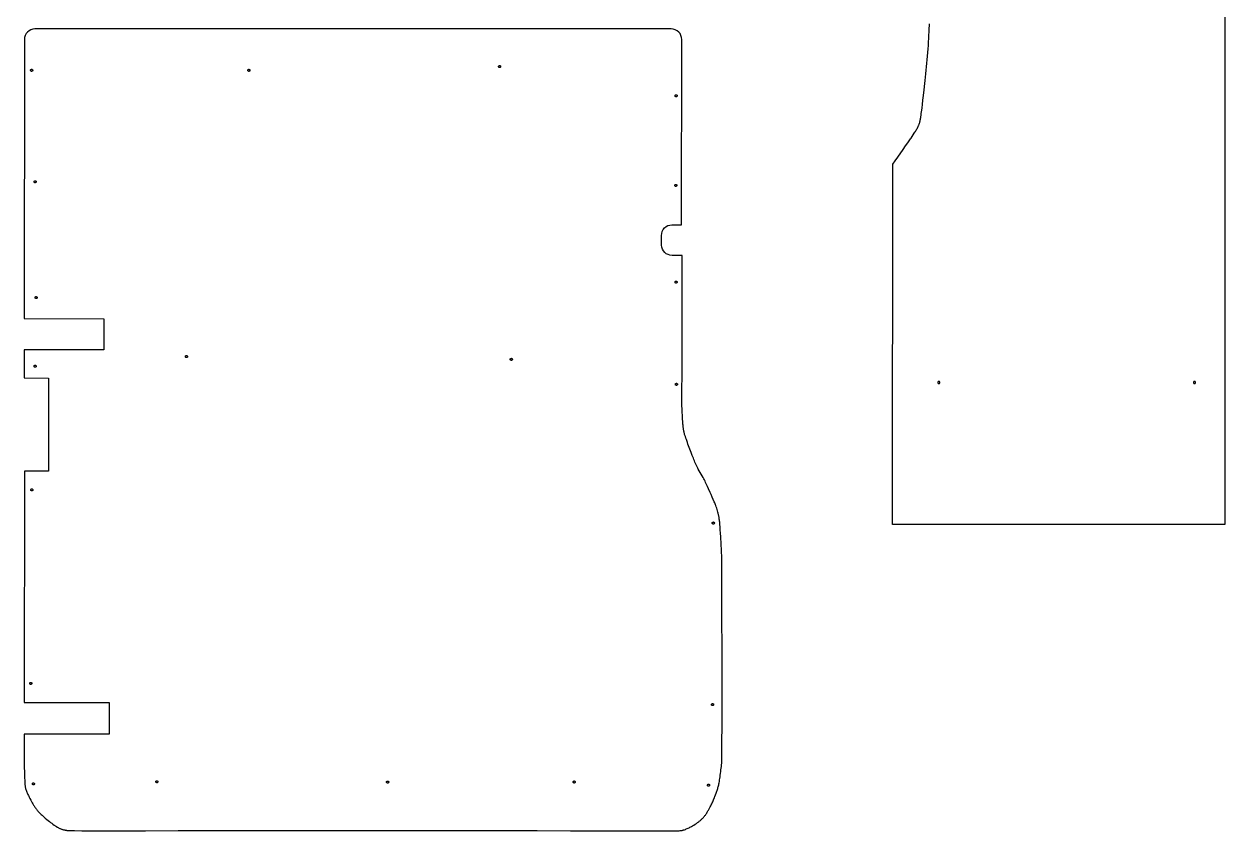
# Model space of a CAD drawing. Extents: x 1620 to 8689, y -9729 to -1582.
# Drawn here: x 1620 to 3908, y -9729 to -8192 of the extents above; entities that cross this region are included whole.
import ezdxf

# ---------------------------------------------------------------- set-up
doc = ezdxf.new("R2010")
doc.units = 0
doc.layers.add('Default_Layer', color=1, linetype='CONTINUOUS')

msp = doc.modelspace()

# ---------------------------------------------------------------- linework, layer by layer
at = {"layer": 'Default_Layer'}
msp.add_lwpolyline([(3907.8, -7649.5), (3907.8, -9145.3), (3274.7, -9145.3), (3274.8, -8459.3), (3279.4, -8452.7), (3284.4, -8445.6), (3294.6, -8431.1), (3299.4, -8424.3), (3303.7, -8418.2), (3307.2, -8413.1), (3308.6, -8411), (3309.8, -8409.3), (3311.8, -8406.2), (3313.9, -8403), (3316, -8399.9), (3317.1, -8398.3), (3318.1, -8396.7), (3319.1, -8395.1), (3320.1, -8393.5), (3321, -8391.9), (3321.9, -8390.4), (3322.7, -8388.8), (3323.4, -8387.3), (3324.1, -8385.8), (3324.5, -8385), (3324.8, -8384.3), (3325.3, -8382.8), (3325.8, -8381.3), (3326.2, -8379.7), (3326.7, -8378.2), (3327, -8376.6), (3327.4, -8375.1), (3327.7, -8373.5), (3327.9, -8371.9), (3328.2, -8370.4), (3328.4, -8368.8), (3328.9, -8365.6), (3329.3, -8362.4), (3329.8, -8359.3), (3330.1, -8356.6), (3330.7, -8352), (3331.5, -8345.5), (3332.5, -8337.5), (3333.6, -8328.1), (3334.8, -8317.5), (3336.1, -8305.8), (3336.8, -8299.7), (3337.4, -8293.4), (3338.1, -8287), (3338.7, -8280.4), (3339.4, -8273.7), (3340, -8267), (3340.6, -8260.2), (3341.2, -8253.4), (3341.7, -8246.5), (3342.3, -8239.7), (3342.7, -8233), (3343.2, -8226.3), (3343.6, -8219.8), (3343.9, -8213.3), (3344.2, -8207), (3344.5, -8200.9), (3344.6, -8195), (3344.7, -8192.1)], dxfattribs=at)
msp.add_lwpolyline([(1620, -9544.9), (1620, -9556), (1620.1, -9569.8), (1620.2, -9577.4), (1620.3, -9585.2), (1620.4, -9593.1), (1620.5, -9600.9), (1620.6, -9608.6), (1620.8, -9615.9), (1621, -9622.7), (1621.2, -9629), (1621.3, -9631.8), (1621.4, -9634.4), (1621.5, -9636.8), (1621.7, -9639), (1621.8, -9640.9), (1621.9, -9642.5), (1622.1, -9643.8), (1622.2, -9644.4), (1622.3, -9644.8), (1622.4, -9645.7), (1622.6, -9646.5), (1622.9, -9647.3), (1623.1, -9648.2), (1623.6, -9649.8), (1624.1, -9651.5), (1624.7, -9653.2), (1625.4, -9654.8), (1626.1, -9656.4), (1626.8, -9658.1), (1627.5, -9659.7), (1628.3, -9661.2), (1629, -9662.8), (1629.8, -9664.3), (1631.3, -9667.3), (1632.8, -9670.1), (1634.3, -9672.9), (1635.8, -9675.6), (1636.6, -9677), (1637.4, -9678.3), (1638.2, -9679.7), (1639.1, -9681), (1639.9, -9682.3), (1640.8, -9683.6), (1641.7, -9684.9), (1642.6, -9686.2), (1643.5, -9687.4), (1644.5, -9688.7), (1645.4, -9689.9), (1646.4, -9691.1), (1647.5, -9692.3), (1648.7, -9693.6), (1650, -9694.9), (1651.3, -9696.2), (1652.8, -9697.6), (1654.3, -9699), (1655.8, -9700.3), (1657.3, -9701.7), (1658.8, -9703), (1660.3, -9704.4), (1663.3, -9706.8), (1666, -9709), (1668.3, -9710.9), (1670.5, -9712.6), (1672.7, -9714.3), (1674.9, -9716), (1677.2, -9717.7), (1678.4, -9718.5), (1679.5, -9719.3), (1680.6, -9720), (1681.7, -9720.7), (1682.8, -9721.4), (1683.9, -9722), (1684.9, -9722.6), (1686, -9723.1), (1687, -9723.6), (1688, -9724), (1689, -9724.4), (1690, -9724.8), (1691.1, -9725.2), (1692.1, -9725.6), (1693.2, -9725.9), (1694.2, -9726.2), (1695.3, -9726.5), (1696.4, -9726.8), (1697.5, -9727), (1698.6, -9727.3), (1699.6, -9727.5), (1700.7, -9727.7), (1701.8, -9727.9), (1702.9, -9728), (1703.4, -9728.1), (1704.2, -9728.1), (1706.8, -9728.2), (1710.8, -9728.2), (1716, -9728.3), (1729.9, -9728.4), (1748, -9728.4), (1769.8, -9728.4), (1794.6, -9728.4), (1851.3, -9728.4), (1913.9, -9728.3), (1977.9, -9728.2), (2039, -9728.1), (2067.1, -9728.1), (2092.9, -9728), (2482.8, -9728), (2508.5, -9728.1), (2536.5, -9728.1), (2566.3, -9728.2), (2597.3, -9728.3), (2660.9, -9728.6), (2723.1, -9728.8), (2752.3, -9728.9), (2779.6, -9728.9), (2804.4, -9729), (2815.7, -9728.9), (2826.2, -9728.9), (2835.8, -9728.9), (2844.5, -9728.8), (2852.1, -9728.7), (2858.7, -9728.6), (2864.1, -9728.5), (2866.4, -9728.5), (2868.3, -9728.4), (2869.9, -9728.3), (2871.2, -9728.2), (2872.2, -9728.1), (2872.8, -9728), (2873.6, -9727.8), (2874.5, -9727.6), (2875.4, -9727.4), (2876.3, -9727.1), (2877.2, -9726.8), (2878.1, -9726.5), (2879.8, -9725.9), (2881.6, -9725.1), (2883.4, -9724.4), (2885.1, -9723.6), (2886.8, -9722.7), (2888.5, -9721.9), (2890.1, -9721), (2891.7, -9720.2), (2893.2, -9719.3), (2894.6, -9718.4), (2896, -9717.6), (2898.5, -9716.1), (2899.7, -9715.3), (2900.8, -9714.6), (2901.9, -9713.8), (2903.1, -9713), (2904.2, -9712.2), (2905.3, -9711.4), (2906.3, -9710.5), (2907.4, -9709.6), (2908.5, -9708.8), (2909.5, -9707.9), (2910.5, -9706.9), (2911.5, -9706), (2912.5, -9705.1), (2913.5, -9704.1), (2914.4, -9703.1), (2915.3, -9702.1), (2916.2, -9701), (2917.1, -9699.8), (2918, -9698.6), (2918.8, -9697.4), (2919.7, -9696.1), (2920.5, -9694.8), (2921.4, -9693.4), (2922.2, -9692.1), (2922.9, -9690.7), (2923.7, -9689.4), (2925.1, -9686.9), (2927.4, -9682.7), (2928.3, -9680.9), (2929.3, -9679.1), (2930.2, -9677.2), (2931, -9675.4), (2931.9, -9673.6), (2932.7, -9671.7), (2933.5, -9669.8), (2934.3, -9668), (2935.1, -9665.8), (2936.2, -9663.2), (2937.3, -9660.1), (2938.6, -9656.9), (2939.2, -9655.1), (2939.8, -9653.4), (2940.4, -9651.7), (2941, -9649.9), (2941.5, -9648.2), (2942, -9646.4), (2942.5, -9644.8), (2942.9, -9643.1), (2943.3, -9641.4), (2943.7, -9639.3), (2944.2, -9637), (2944.6, -9634.5), (2945.1, -9631.7), (2945.5, -9628.8), (2946, -9625.8), (2946.4, -9622.6), (2946.8, -9619.3), (2947.3, -9616), (2947.7, -9612.7), (2948, -9609.4), (2948.4, -9606.1), (2948.7, -9602.9), (2949, -9599.8), (2949.2, -9596.8), (2949.2, -9595.8), (2949.3, -9594.4), (2949.3, -9590.1), (2949.4, -9584.1), (2949.5, -9576.4), (2949.5, -9567.3), (2949.6, -9556.8), (2949.7, -9532.2), (2949.7, -9503.7), (2949.7, -9472.2), (2949.7, -9438.7), (2949.7, -9404.2), (2949.7, -9369.7), (2949.6, -9336.2), (2949.5, -9276.1), (2949.4, -9251.4), (2949.3, -9231.8), (2949.2, -9218), (2949.2, -9213.7), (2949.2, -9211.2), (2949, -9204.9), (2948.8, -9198.4), (2948.5, -9191.7), (2948.2, -9185.1), (2947.9, -9178.7), (2947.6, -9172.8), (2947.2, -9167.4), (2946.9, -9162.9), (2946.3, -9154.2), (2945.9, -9149.7), (2945.6, -9145.2), (2945.2, -9140.8), (2945, -9138.8), (2944.7, -9136.8), (2944.5, -9135), (2944.3, -9133.2), (2944, -9131.6), (2943.8, -9130.2), (2943.5, -9128.9), (2943.2, -9127.5), (2942.9, -9126.2), (2942.6, -9124.8), (2942.2, -9123.5), (2941.9, -9122.1), (2941.1, -9119.5), (2940.3, -9116.8), (2939.5, -9114.2), (2938.6, -9111.6), (2937.6, -9109), (2937.1, -9107.6), (2936.5, -9105.9), (2935.7, -9104.1), (2934.9, -9102.1), (2933, -9097.7), (2931, -9093.1), (2929, -9088.5), (2927.1, -9084.2), (2924.1, -9077.5), (2921.9, -9072.7), (2919.6, -9067.8), (2918.5, -9065.4), (2917.3, -9062.9), (2916.1, -9060.5), (2914.9, -9058.1), (2914.3, -9056.9), (2913.6, -9055.6), (2911.9, -9052.6), (2910.1, -9049.5), (2908.2, -9046.2), (2906.3, -9042.9), (2904.5, -9039.8), (2903.6, -9038.2), (2902.8, -9036.8), (2902.1, -9035.4), (2901.5, -9034.1), (2900.9, -9032.9), (2900.3, -9031.6), (2899.2, -9029.1), (2898.1, -9026.6), (2897.1, -9024), (2896.1, -9021.5), (2895.1, -9018.9), (2893.1, -9013.8), (2890.8, -9008.1), (2888.3, -9001.8), (2887.1, -8998.6), (2885.9, -8995.4), (2884.7, -8992.2), (2883.7, -8989.3), (2881.7, -8983.7), (2880.7, -8980.8), (2879.8, -8978), (2879.3, -8976.6), (2878.9, -8975.1), (2878.5, -8973.7), (2878.1, -8972.3), (2877.7, -8970.8), (2877.3, -8969.4), (2877, -8967.9), (2876.7, -8966.4), (2876.4, -8965), (2876.2, -8963.5), (2876, -8962), (2875.8, -8960.5), (2875.6, -8959), (2875.5, -8957.4), (2875.4, -8955.9), (2875.3, -8954.4), (2875.1, -8951.3), (2874.9, -8948.3), (2874.7, -8945.2), (2874.5, -8942.2), (2874.1, -8936.1), (2874, -8933.1), (2873.8, -8930), (2873.7, -8927), (2873.5, -8924), (2873.4, -8920.9), (2873.3, -8917.9), (2873.3, -8914.4), (2873.2, -8910.1), (2873.2, -8905.3), (2873.2, -8900.3), (2873.3, -8890.6), (2873.3, -8883.1), (2873.4, -8880.4), (2873.4, -8877.6), (2873.6, -8872.1), (2873.7, -8866.5), (2873.8, -8863.7), (2873.8, -8861), (2873.8, -8852.2), (2873.9, -8832.9), (2873.9, -8772.7), (2873.8, -8633.1), (2854.5, -8633, -0.410583), (2834.5, -8613.2), (2834.4, -8594.8, -0.414692), (2854.2, -8574.6), (2872.5, -8574.5), (2873, -8221.7, 0.414595), (2853, -8201.7), (1640.7, -8201.7, 0.413846), (1620.7, -8221.7), (1620, -8753.2), (1772, -8753.8), (1772, -8812.6), (1620, -8812.6), (1620, -8865.9), (1666.7, -8866.6), (1666.7, -9043.7), (1620.9, -9043.7), (1620.6, -9484.2), (1782, -9484.2), (1782, -9544.9), (1620, -9544.9)], format="xyb", close=True, dxfattribs=at)
for points in [[(1636.5, -8280.4), (1636.5, -8280.6), (1636.5, -8280.8), (1636.4, -8281), (1636.3, -8281.2), (1636.3, -8281.4), (1636.2, -8281.5), (1636, -8281.7), (1635.9, -8281.8), (1635.8, -8282), (1635.6, -8282.1), (1635.5, -8282.2), (1635.3, -8282.3), (1635.1, -8282.3), (1634.9, -8282.4), (1634.7, -8282.4), (1634.5, -8282.4), (1634.3, -8282.4), (1634.1, -8282.4), (1633.9, -8282.3), (1633.7, -8282.3), (1633.5, -8282.2), (1633.4, -8282.1), (1633.2, -8282), (1633.1, -8281.8), (1633, -8281.7), (1632.8, -8281.5), (1632.7, -8281.4), (1632.7, -8281.2), (1632.6, -8281), (1632.5, -8280.8), (1632.5, -8280.6), (1632.5, -8280.4), (1632.5, -8280.2), (1632.5, -8280), (1632.6, -8279.8), (1632.7, -8279.6), (1632.7, -8279.5), (1632.8, -8279.3), (1633, -8279.1), (1633.1, -8279), (1633.2, -8278.9), (1633.4, -8278.8), (1633.5, -8278.7), (1633.7, -8278.6), (1633.9, -8278.5), (1634.1, -8278.5), (1634.3, -8278.4), (1634.5, -8278.4), (1634.7, -8278.4), (1634.9, -8278.5), (1635.1, -8278.5), (1635.3, -8278.6), (1635.5, -8278.7), (1635.6, -8278.8), (1635.8, -8278.9), (1635.9, -8279), (1636, -8279.1), (1636.2, -8279.3), (1636.3, -8279.5), (1636.3, -8279.6), (1636.4, -8279.8), (1636.5, -8280), (1636.5, -8280.2), (1636.5, -8280.4)], [(2050.5, -8280.4), (2050.4, -8280.6), (2050.4, -8280.8), (2050.4, -8281), (2050.3, -8281.2), (2050.2, -8281.4), (2050.1, -8281.5), (2050, -8281.7), (2049.9, -8281.8), (2049.7, -8282), (2049.6, -8282.1), (2049.4, -8282.2), (2049.2, -8282.3), (2049, -8282.3), (2048.9, -8282.4), (2048.7, -8282.4), (2048.5, -8282.4), (2048.2, -8282.4), (2048, -8282.4), (2047.9, -8282.3), (2047.7, -8282.3), (2047.5, -8282.2), (2047.3, -8282.1), (2047.2, -8282), (2047, -8281.8), (2046.9, -8281.7), (2046.8, -8281.5), (2046.7, -8281.4), (2046.6, -8281.2), (2046.5, -8281), (2046.5, -8280.8), (2046.5, -8280.6), (2046.5, -8280.4), (2046.5, -8280.2), (2046.5, -8280), (2046.5, -8279.8), (2046.6, -8279.6), (2046.7, -8279.5), (2046.8, -8279.3), (2046.9, -8279.1), (2047, -8279), (2047.2, -8278.9), (2047.3, -8278.8), (2047.5, -8278.7), (2047.7, -8278.6), (2047.9, -8278.5), (2048, -8278.5), (2048.2, -8278.4), (2048.5, -8278.4), (2048.7, -8278.4), (2048.9, -8278.5), (2049, -8278.5), (2049.2, -8278.6), (2049.4, -8278.7), (2049.6, -8278.8), (2049.7, -8278.9), (2049.9, -8279), (2050, -8279.1), (2050.1, -8279.3), (2050.2, -8279.5), (2050.3, -8279.6), (2050.4, -8279.8), (2050.4, -8280), (2050.4, -8280.2), (2050.5, -8280.4)], [(2528.1, -8273.2), (2528, -8273.4), (2528, -8273.6), (2528, -8273.8), (2527.9, -8274), (2527.8, -8274.2), (2527.7, -8274.3), (2527.6, -8274.5), (2527.5, -8274.6), (2527.3, -8274.8), (2527.2, -8274.9), (2527, -8275), (2526.8, -8275.1), (2526.6, -8275.1), (2526.5, -8275.2), (2526.3, -8275.2), (2526.1, -8275.2), (2525.8, -8275.2), (2525.7, -8275.2), (2525.5, -8275.1), (2525.3, -8275.1), (2525.1, -8275), (2524.9, -8274.9), (2524.8, -8274.8), (2524.6, -8274.6), (2524.5, -8274.5), (2524.4, -8274.3), (2524.3, -8274.2), (2524.2, -8274), (2524.1, -8273.8), (2524.1, -8273.6), (2524.1, -8273.4), (2524.1, -8273.2), (2524.1, -8273), (2524.1, -8272.8), (2524.1, -8272.6), (2524.2, -8272.4), (2524.3, -8272.3), (2524.4, -8272.1), (2524.5, -8271.9), (2524.6, -8271.8), (2524.8, -8271.7), (2524.9, -8271.6), (2525.1, -8271.5), (2525.3, -8271.4), (2525.5, -8271.3), (2525.7, -8271.3), (2525.8, -8271.2), (2526.1, -8271.2), (2526.3, -8271.2), (2526.5, -8271.3), (2526.6, -8271.3), (2526.8, -8271.4), (2527, -8271.5), (2527.2, -8271.6), (2527.3, -8271.7), (2527.5, -8271.8), (2527.6, -8271.9), (2527.7, -8272.1), (2527.8, -8272.3), (2527.9, -8272.4), (2528, -8272.6), (2528, -8272.8), (2528, -8273), (2528.1, -8273.2)], [(2864.2, -8328.8), (2864.2, -8329.1), (2864.2, -8329.3), (2864.1, -8329.4), (2864.1, -8329.6), (2864, -8329.8), (2863.9, -8330), (2863.8, -8330.1), (2863.6, -8330.3), (2863.5, -8330.4), (2863.3, -8330.5), (2863.2, -8330.6), (2863, -8330.7), (2862.8, -8330.8), (2862.6, -8330.8), (2862.4, -8330.8), (2862.2, -8330.8), (2862, -8330.8), (2861.8, -8330.8), (2861.6, -8330.8), (2861.5, -8330.7), (2861.3, -8330.6), (2861.1, -8330.5), (2861, -8330.4), (2860.8, -8330.3), (2860.7, -8330.1), (2860.6, -8330), (2860.5, -8329.8), (2860.4, -8329.6), (2860.3, -8329.4), (2860.3, -8329.3), (2860.2, -8329.1), (2860.2, -8328.8), (2860.2, -8328.6), (2860.3, -8328.4), (2860.3, -8328.3), (2860.4, -8328.1), (2860.5, -8327.9), (2860.6, -8327.7), (2860.7, -8327.6), (2860.8, -8327.4), (2861, -8327.3), (2861.1, -8327.2), (2861.3, -8327.1), (2861.5, -8327), (2861.6, -8326.9), (2861.8, -8326.9), (2862, -8326.9), (2862.2, -8326.8), (2862.4, -8326.9), (2862.6, -8326.9), (2862.8, -8326.9), (2863, -8327), (2863.2, -8327.1), (2863.3, -8327.2), (2863.5, -8327.3), (2863.6, -8327.4), (2863.8, -8327.6), (2863.9, -8327.7), (2864, -8327.9), (2864.1, -8328.1), (2864.1, -8328.3), (2864.2, -8328.4), (2864.2, -8328.6), (2864.2, -8328.8)], [(1643.2, -8492.6), (1643.2, -8492.8), (1643.1, -8493), (1643.1, -8493.2), (1643, -8493.4), (1642.9, -8493.5), (1642.8, -8493.7), (1642.7, -8493.9), (1642.6, -8494), (1642.4, -8494.1), (1642.3, -8494.2), (1642.1, -8494.3), (1641.9, -8494.4), (1641.8, -8494.5), (1641.6, -8494.5), (1641.4, -8494.6), (1641.2, -8494.6), (1641, -8494.6), (1640.8, -8494.5), (1640.6, -8494.5), (1640.4, -8494.4), (1640.2, -8494.3), (1640.1, -8494.2), (1639.9, -8494.1), (1639.8, -8494), (1639.6, -8493.9), (1639.5, -8493.7), (1639.4, -8493.5), (1639.3, -8493.4), (1639.3, -8493.2), (1639.2, -8493), (1639.2, -8492.8), (1639.2, -8492.6), (1639.2, -8492.4), (1639.2, -8492.2), (1639.3, -8492), (1639.3, -8491.8), (1639.4, -8491.6), (1639.5, -8491.5), (1639.6, -8491.3), (1639.8, -8491.2), (1639.9, -8491), (1640.1, -8490.9), (1640.2, -8490.8), (1640.4, -8490.7), (1640.6, -8490.7), (1640.8, -8490.6), (1641, -8490.6), (1641.2, -8490.6), (1641.4, -8490.6), (1641.6, -8490.6), (1641.8, -8490.7), (1641.9, -8490.7), (1642.1, -8490.8), (1642.3, -8490.9), (1642.4, -8491), (1642.6, -8491.2), (1642.7, -8491.3), (1642.8, -8491.5), (1642.9, -8491.6), (1643, -8491.8), (1643.1, -8492), (1643.1, -8492.2), (1643.2, -8492.4), (1643.2, -8492.6)], [(2863.6, -8499.6), (2863.6, -8499.8), (2863.6, -8500), (2863.5, -8500.2), (2863.4, -8500.3), (2863.4, -8500.5), (2863.3, -8500.7), (2863.1, -8500.8), (2863, -8501), (2862.9, -8501.1), (2862.7, -8501.2), (2862.5, -8501.3), (2862.4, -8501.4), (2862.2, -8501.5), (2862, -8501.5), (2861.8, -8501.5), (2861.6, -8501.6), (2861.4, -8501.5), (2861.2, -8501.5), (2861, -8501.5), (2860.8, -8501.4), (2860.6, -8501.3), (2860.5, -8501.2), (2860.3, -8501.1), (2860.2, -8501), (2860.1, -8500.8), (2859.9, -8500.7), (2859.8, -8500.5), (2859.8, -8500.3), (2859.7, -8500.2), (2859.6, -8500), (2859.6, -8499.8), (2859.6, -8499.6), (2859.6, -8499.4), (2859.6, -8499.2), (2859.7, -8499), (2859.8, -8498.8), (2859.8, -8498.6), (2859.9, -8498.4), (2860.1, -8498.3), (2860.2, -8498.1), (2860.3, -8498), (2860.5, -8497.9), (2860.6, -8497.8), (2860.8, -8497.7), (2861, -8497.6), (2861.2, -8497.6), (2861.4, -8497.6), (2861.6, -8497.6), (2861.8, -8497.6), (2862, -8497.6), (2862.2, -8497.6), (2862.4, -8497.7), (2862.5, -8497.8), (2862.7, -8497.9), (2862.9, -8498), (2863, -8498.1), (2863.1, -8498.3), (2863.3, -8498.4), (2863.4, -8498.6), (2863.4, -8498.8), (2863.5, -8499), (2863.6, -8499.2), (2863.6, -8499.4), (2863.6, -8499.6)], [(2864.1, -8683.8), (2864.1, -8684), (2864, -8684.2), (2864, -8684.4), (2863.9, -8684.6), (2863.8, -8684.7), (2863.7, -8684.9), (2863.6, -8685.1), (2863.5, -8685.2), (2863.4, -8685.3), (2863.2, -8685.4), (2863, -8685.5), (2862.9, -8685.6), (2862.7, -8685.7), (2862.5, -8685.7), (2862.3, -8685.8), (2862.1, -8685.8), (2861.9, -8685.8), (2861.7, -8685.7), (2861.5, -8685.7), (2861.3, -8685.6), (2861.1, -8685.5), (2861, -8685.4), (2860.8, -8685.3), (2860.7, -8685.2), (2860.5, -8685.1), (2860.4, -8684.9), (2860.3, -8684.7), (2860.2, -8684.6), (2860.2, -8684.4), (2860.1, -8684.2), (2860.1, -8684), (2860.1, -8683.8), (2860.1, -8683.6), (2860.1, -8683.4), (2860.2, -8683.2), (2860.2, -8683), (2860.3, -8682.8), (2860.4, -8682.7), (2860.5, -8682.5), (2860.7, -8682.4), (2860.8, -8682.2), (2861, -8682.1), (2861.1, -8682), (2861.3, -8681.9), (2861.5, -8681.9), (2861.7, -8681.8), (2861.9, -8681.8), (2862.1, -8681.8), (2862.3, -8681.8), (2862.5, -8681.8), (2862.7, -8681.9), (2862.9, -8681.9), (2863, -8682), (2863.2, -8682.1), (2863.4, -8682.2), (2863.5, -8682.4), (2863.6, -8682.5), (2863.7, -8682.7), (2863.8, -8682.8), (2863.9, -8683), (2864, -8683.2), (2864, -8683.4), (2864.1, -8683.6), (2864.1, -8683.8)], [(1645.1, -8713.2), (1645.1, -8713.4), (1645.1, -8713.6), (1645, -8713.8), (1644.9, -8714), (1644.9, -8714.2), (1644.8, -8714.3), (1644.6, -8714.5), (1644.5, -8714.6), (1644.4, -8714.8), (1644.2, -8714.9), (1644, -8715), (1643.9, -8715.1), (1643.7, -8715.1), (1643.5, -8715.2), (1643.3, -8715.2), (1643.1, -8715.2), (1642.9, -8715.2), (1642.7, -8715.2), (1642.5, -8715.1), (1642.3, -8715.1), (1642.1, -8715), (1642, -8714.9), (1641.8, -8714.8), (1641.7, -8714.6), (1641.5, -8714.5), (1641.4, -8714.3), (1641.3, -8714.2), (1641.2, -8714), (1641.2, -8713.8), (1641.1, -8713.6), (1641.1, -8713.4), (1641.1, -8713.2), (1641.1, -8713), (1641.1, -8712.8), (1641.2, -8712.6), (1641.2, -8712.4), (1641.3, -8712.3), (1641.4, -8712.1), (1641.5, -8712), (1641.7, -8711.8), (1641.8, -8711.7), (1642, -8711.6), (1642.1, -8711.5), (1642.3, -8711.4), (1642.5, -8711.3), (1642.7, -8711.3), (1642.9, -8711.2), (1643.1, -8711.2), (1643.3, -8711.2), (1643.5, -8711.3), (1643.7, -8711.3), (1643.9, -8711.4), (1644, -8711.5), (1644.2, -8711.6), (1644.4, -8711.7), (1644.5, -8711.8), (1644.6, -8712), (1644.8, -8712.1), (1644.9, -8712.3), (1644.9, -8712.4), (1645, -8712.6), (1645.1, -8712.8), (1645.1, -8713), (1645.1, -8713.2)], [(1931.4, -8825.6), (1931.4, -8825.8), (1931.4, -8826), (1931.3, -8826.2), (1931.3, -8826.4), (1931.2, -8826.6), (1931.1, -8826.7), (1931, -8826.9), (1930.8, -8827), (1930.7, -8827.1), (1930.6, -8827.3), (1930.4, -8827.4), (1930.2, -8827.4), (1930, -8827.5), (1929.8, -8827.6), (1929.6, -8827.6), (1929.4, -8827.6), (1929.2, -8827.6), (1929, -8827.6), (1928.8, -8827.5), (1928.7, -8827.4), (1928.5, -8827.4), (1928.3, -8827.3), (1928.2, -8827.1), (1928, -8827), (1927.9, -8826.9), (1927.8, -8826.7), (1927.7, -8826.6), (1927.6, -8826.4), (1927.5, -8826.2), (1927.5, -8826), (1927.4, -8825.8), (1927.4, -8825.6), (1927.4, -8825.4), (1927.5, -8825.2), (1927.5, -8825), (1927.6, -8824.8), (1927.7, -8824.7), (1927.8, -8824.5), (1927.9, -8824.3), (1928, -8824.2), (1928.2, -8824.1), (1928.3, -8823.9), (1928.5, -8823.8), (1928.7, -8823.8), (1928.8, -8823.7), (1929, -8823.6), (1929.2, -8823.6), (1929.4, -8823.6), (1929.6, -8823.6), (1929.8, -8823.6), (1930, -8823.7), (1930.2, -8823.8), (1930.4, -8823.8), (1930.6, -8823.9), (1930.7, -8824.1), (1930.8, -8824.2), (1931, -8824.3), (1931.1, -8824.5), (1931.2, -8824.7), (1931.3, -8824.8), (1931.3, -8825), (1931.4, -8825.2), (1931.4, -8825.4), (1931.4, -8825.6)], [(2550.3, -8830.8), (2550.3, -8831), (2550.2, -8831.2), (2550.2, -8831.4), (2550.1, -8831.6), (2550, -8831.7), (2549.9, -8831.9), (2549.8, -8832.1), (2549.7, -8832.2), (2549.5, -8832.3), (2549.4, -8832.4), (2549.2, -8832.5), (2549.1, -8832.6), (2548.9, -8832.7), (2548.7, -8832.7), (2548.5, -8832.8), (2548.3, -8832.8), (2548.1, -8832.8), (2547.9, -8832.7), (2547.7, -8832.7), (2547.5, -8832.6), (2547.3, -8832.5), (2547.2, -8832.4), (2547, -8832.3), (2546.9, -8832.2), (2546.7, -8832.1), (2546.6, -8831.9), (2546.5, -8831.7), (2546.4, -8831.6), (2546.4, -8831.4), (2546.3, -8831.2), (2546.3, -8831), (2546.3, -8830.8), (2546.3, -8830.6), (2546.3, -8830.4), (2546.4, -8830.2), (2546.4, -8830), (2546.5, -8829.8), (2546.6, -8829.7), (2546.7, -8829.5), (2546.9, -8829.4), (2547, -8829.2), (2547.2, -8829.1), (2547.3, -8829), (2547.5, -8828.9), (2547.7, -8828.9), (2547.9, -8828.8), (2548.1, -8828.8), (2548.3, -8828.8), (2548.5, -8828.8), (2548.7, -8828.8), (2548.9, -8828.9), (2549.1, -8828.9), (2549.2, -8829), (2549.4, -8829.1), (2549.5, -8829.2), (2549.7, -8829.4), (2549.8, -8829.5), (2549.9, -8829.7), (2550, -8829.8), (2550.1, -8830), (2550.2, -8830.2), (2550.2, -8830.4), (2550.3, -8830.6), (2550.3, -8830.8)], [(1643.1, -8843.9), (1643.1, -8844.1), (1643.1, -8844.3), (1643.1, -8844.5), (1643, -8844.7), (1642.9, -8844.9), (1642.8, -8845.1), (1642.7, -8845.2), (1642.6, -8845.4), (1642.4, -8845.5), (1642.3, -8845.6), (1642.1, -8845.7), (1641.9, -8845.8), (1641.7, -8845.9), (1641.6, -8845.9), (1641.4, -8845.9), (1641.1, -8845.9), (1640.9, -8845.9), (1640.7, -8845.9), (1640.6, -8845.9), (1640.4, -8845.8), (1640.2, -8845.7), (1640, -8845.6), (1639.9, -8845.5), (1639.7, -8845.4), (1639.6, -8845.2), (1639.5, -8845.1), (1639.4, -8844.9), (1639.3, -8844.7), (1639.2, -8844.5), (1639.2, -8844.3), (1639.2, -8844.1), (1639.1, -8843.9), (1639.2, -8843.7), (1639.2, -8843.5), (1639.2, -8843.3), (1639.3, -8843.2), (1639.4, -8843), (1639.5, -8842.8), (1639.6, -8842.7), (1639.7, -8842.5), (1639.9, -8842.4), (1640, -8842.3), (1640.2, -8842.2), (1640.4, -8842.1), (1640.6, -8842), (1640.7, -8842), (1640.9, -8842), (1641.1, -8841.9), (1641.4, -8842), (1641.6, -8842), (1641.7, -8842), (1641.9, -8842.1), (1642.1, -8842.2), (1642.3, -8842.3), (1642.4, -8842.4), (1642.6, -8842.5), (1642.7, -8842.7), (1642.8, -8842.8), (1642.9, -8843), (1643, -8843.2), (1643.1, -8843.3), (1643.1, -8843.5), (1643.1, -8843.7), (1643.1, -8843.9)], [(2864.8, -8878.4), (2864.8, -8878.6), (2864.8, -8878.8), (2864.7, -8879), (2864.7, -8879.2), (2864.6, -8879.4), (2864.5, -8879.5), (2864.4, -8879.7), (2864.2, -8879.8), (2864.1, -8879.9), (2863.9, -8880.1), (2863.8, -8880.2), (2863.6, -8880.2), (2863.4, -8880.3), (2863.2, -8880.4), (2863, -8880.4), (2862.8, -8880.4), (2862.6, -8880.4), (2862.4, -8880.4), (2862.2, -8880.3), (2862, -8880.2), (2861.9, -8880.2), (2861.7, -8880.1), (2861.6, -8879.9), (2861.4, -8879.8), (2861.3, -8879.7), (2861.2, -8879.5), (2861.1, -8879.4), (2861, -8879.2), (2860.9, -8879), (2860.9, -8878.8), (2860.8, -8878.6), (2860.8, -8878.4), (2860.8, -8878.2), (2860.9, -8878), (2860.9, -8877.8), (2861, -8877.6), (2861.1, -8877.5), (2861.2, -8877.3), (2861.3, -8877.1), (2861.4, -8877), (2861.6, -8876.9), (2861.7, -8876.7), (2861.9, -8876.6), (2862, -8876.6), (2862.2, -8876.5), (2862.4, -8876.4), (2862.6, -8876.4), (2862.8, -8876.4), (2863, -8876.4), (2863.2, -8876.4), (2863.4, -8876.5), (2863.6, -8876.6), (2863.8, -8876.6), (2863.9, -8876.7), (2864.1, -8876.9), (2864.2, -8877), (2864.4, -8877.1), (2864.5, -8877.3), (2864.6, -8877.5), (2864.7, -8877.6), (2864.7, -8877.8), (2864.8, -8878), (2864.8, -8878.2), (2864.8, -8878.4)], [(3360.7, -8874.8), (3360.7, -8875), (3360.8, -8875.2), (3360.8, -8875.4), (3360.9, -8875.6), (3361, -8875.8), (3361.1, -8875.9), (3361.2, -8876.1), (3361.3, -8876.2), (3361.5, -8876.4), (3361.6, -8876.5), (3361.8, -8876.6), (3361.9, -8876.7), (3362.1, -8876.7), (3362.3, -8876.8), (3362.5, -8876.8), (3362.7, -8876.8), (3362.9, -8876.8), (3363.1, -8876.8), (3363.3, -8876.7), (3363.5, -8876.7), (3363.7, -8876.6), (3363.8, -8876.5), (3364, -8876.4), (3364.1, -8876.2), (3364.3, -8876.1), (3364.4, -8875.9), (3364.5, -8875.8), (3364.6, -8875.6), (3364.6, -8875.4), (3364.7, -8875.2), (3364.7, -8875), (3364.7, -8874.8), (3364.7, -8874.6), (3364.7, -8874.4), (3364.6, -8874.2), (3364.6, -8874), (3364.5, -8873.9), (3364.4, -8873.7), (3364.3, -8873.5), (3364.1, -8873.4), (3364, -8873.3), (3363.8, -8873.2), (3363.7, -8873.1), (3363.5, -8873), (3363.3, -8872.9), (3363.1, -8872.9), (3362.9, -8872.8), (3362.7, -8872.8), (3362.5, -8872.8), (3362.3, -8872.9), (3362.1, -8872.9), (3361.9, -8873), (3361.8, -8873.1), (3361.6, -8873.2), (3361.5, -8873.3), (3361.3, -8873.4), (3361.2, -8873.5), (3361.1, -8873.7), (3361, -8873.9), (3360.9, -8874), (3360.8, -8874.2), (3360.8, -8874.4), (3360.7, -8874.6), (3360.7, -8874.8)], [(3847.7, -8874.8), (3847.7, -8875), (3847.8, -8875.2), (3847.8, -8875.4), (3847.9, -8875.6), (3848, -8875.8), (3848.1, -8875.9), (3848.2, -8876.1), (3848.3, -8876.2), (3848.5, -8876.4), (3848.6, -8876.5), (3848.8, -8876.6), (3848.9, -8876.7), (3849.1, -8876.7), (3849.3, -8876.8), (3849.5, -8876.8), (3849.7, -8876.8), (3849.9, -8876.8), (3850.1, -8876.8), (3850.3, -8876.7), (3850.5, -8876.7), (3850.7, -8876.6), (3850.8, -8876.5), (3851, -8876.4), (3851.1, -8876.2), (3851.3, -8876.1), (3851.4, -8875.9), (3851.5, -8875.8), (3851.6, -8875.6), (3851.6, -8875.4), (3851.7, -8875.2), (3851.7, -8875), (3851.7, -8874.8), (3851.7, -8874.6), (3851.7, -8874.4), (3851.6, -8874.2), (3851.6, -8874), (3851.5, -8873.9), (3851.4, -8873.7), (3851.3, -8873.5), (3851.1, -8873.4), (3851, -8873.3), (3850.8, -8873.2), (3850.7, -8873.1), (3850.5, -8873), (3850.3, -8872.9), (3850.1, -8872.9), (3849.9, -8872.8), (3849.7, -8872.8), (3849.5, -8872.8), (3849.3, -8872.9), (3849.1, -8872.9), (3848.9, -8873), (3848.8, -8873.1), (3848.6, -8873.2), (3848.5, -8873.3), (3848.3, -8873.4), (3848.2, -8873.5), (3848.1, -8873.7), (3848, -8873.9), (3847.9, -8874), (3847.8, -8874.2), (3847.8, -8874.4), (3847.7, -8874.6), (3847.7, -8874.8)], [(1636.9, -9079.5), (1636.9, -9079.7), (1636.9, -9079.9), (1636.8, -9080.1), (1636.7, -9080.3), (1636.7, -9080.4), (1636.6, -9080.6), (1636.4, -9080.8), (1636.3, -9080.9), (1636.2, -9081), (1636, -9081.1), (1635.8, -9081.2), (1635.7, -9081.3), (1635.5, -9081.4), (1635.3, -9081.4), (1635.1, -9081.5), (1634.9, -9081.5), (1634.7, -9081.5), (1634.5, -9081.4), (1634.3, -9081.4), (1634.1, -9081.3), (1633.9, -9081.2), (1633.8, -9081.1), (1633.6, -9081), (1633.5, -9080.9), (1633.4, -9080.8), (1633.2, -9080.6), (1633.1, -9080.4), (1633.1, -9080.3), (1633, -9080.1), (1632.9, -9079.9), (1632.9, -9079.7), (1632.9, -9079.5), (1632.9, -9079.3), (1632.9, -9079.1), (1633, -9078.9), (1633.1, -9078.7), (1633.1, -9078.5), (1633.2, -9078.4), (1633.4, -9078.2), (1633.5, -9078.1), (1633.6, -9077.9), (1633.8, -9077.8), (1633.9, -9077.7), (1634.1, -9077.6), (1634.3, -9077.6), (1634.5, -9077.5), (1634.7, -9077.5), (1634.9, -9077.5), (1635.1, -9077.5), (1635.3, -9077.5), (1635.5, -9077.6), (1635.7, -9077.6), (1635.8, -9077.7), (1636, -9077.8), (1636.2, -9077.9), (1636.3, -9078.1), (1636.4, -9078.2), (1636.6, -9078.4), (1636.7, -9078.5), (1636.7, -9078.7), (1636.8, -9078.9), (1636.9, -9079.1), (1636.9, -9079.3), (1636.9, -9079.5)], [(2935.1, -9142.5), (2935.1, -9142.7), (2935, -9142.9), (2935, -9143.1), (2934.9, -9143.3), (2934.8, -9143.5), (2934.7, -9143.7), (2934.6, -9143.8), (2934.5, -9143.9), (2934.4, -9144.1), (2934.2, -9144.2), (2934, -9144.3), (2933.9, -9144.4), (2933.7, -9144.4), (2933.5, -9144.5), (2933.3, -9144.5), (2933.1, -9144.5), (2932.9, -9144.5), (2932.7, -9144.5), (2932.5, -9144.4), (2932.3, -9144.4), (2932.1, -9144.3), (2932, -9144.2), (2931.8, -9144.1), (2931.7, -9143.9), (2931.5, -9143.8), (2931.4, -9143.7), (2931.3, -9143.5), (2931.2, -9143.3), (2931.2, -9143.1), (2931.1, -9142.9), (2931.1, -9142.7), (2931.1, -9142.5), (2931.1, -9142.3), (2931.1, -9142.1), (2931.2, -9141.9), (2931.2, -9141.8), (2931.3, -9141.6), (2931.4, -9141.4), (2931.5, -9141.3), (2931.7, -9141.1), (2931.8, -9141), (2932, -9140.9), (2932.1, -9140.8), (2932.3, -9140.7), (2932.5, -9140.6), (2932.7, -9140.6), (2932.9, -9140.5), (2933.1, -9140.5), (2933.3, -9140.5), (2933.5, -9140.6), (2933.7, -9140.6), (2933.9, -9140.7), (2934, -9140.8), (2934.2, -9140.9), (2934.4, -9141), (2934.5, -9141.1), (2934.6, -9141.3), (2934.7, -9141.4), (2934.8, -9141.6), (2934.9, -9141.8), (2935, -9141.9), (2935, -9142.1), (2935.1, -9142.3), (2935.1, -9142.5)], [(1634.9, -9447.9), (1634.9, -9448.1), (1634.9, -9448.3), (1634.8, -9448.5), (1634.8, -9448.7), (1634.7, -9448.9), (1634.6, -9449), (1634.5, -9449.2), (1634.4, -9449.3), (1634.2, -9449.5), (1634.1, -9449.6), (1633.9, -9449.7), (1633.7, -9449.8), (1633.5, -9449.8), (1633.3, -9449.9), (1633.1, -9449.9), (1632.9, -9449.9), (1632.7, -9449.9), (1632.5, -9449.9), (1632.3, -9449.8), (1632.2, -9449.8), (1632, -9449.7), (1631.8, -9449.6), (1631.7, -9449.5), (1631.5, -9449.3), (1631.4, -9449.2), (1631.3, -9449), (1631.2, -9448.9), (1631.1, -9448.7), (1631, -9448.5), (1631, -9448.3), (1631, -9448.1), (1630.9, -9447.9), (1631, -9447.7), (1631, -9447.5), (1631, -9447.3), (1631.1, -9447.1), (1631.2, -9447), (1631.3, -9446.8), (1631.4, -9446.7), (1631.5, -9446.5), (1631.7, -9446.4), (1631.8, -9446.3), (1632, -9446.2), (1632.2, -9446.1), (1632.3, -9446), (1632.5, -9446), (1632.7, -9445.9), (1632.9, -9445.9), (1633.1, -9445.9), (1633.3, -9446), (1633.5, -9446), (1633.7, -9446.1), (1633.9, -9446.2), (1634.1, -9446.3), (1634.2, -9446.4), (1634.4, -9446.5), (1634.5, -9446.7), (1634.6, -9446.8), (1634.7, -9447), (1634.8, -9447.1), (1634.8, -9447.3), (1634.9, -9447.5), (1634.9, -9447.7), (1634.9, -9447.9)], [(2933.6, -9488.3), (2933.6, -9488.5), (2933.6, -9488.7), (2933.5, -9488.9), (2933.5, -9489.1), (2933.4, -9489.3), (2933.3, -9489.4), (2933.2, -9489.6), (2933, -9489.7), (2932.9, -9489.9), (2932.7, -9490), (2932.6, -9490.1), (2932.4, -9490.2), (2932.2, -9490.2), (2932, -9490.3), (2931.8, -9490.3), (2931.6, -9490.3), (2931.4, -9490.3), (2931.2, -9490.3), (2931, -9490.2), (2930.8, -9490.2), (2930.7, -9490.1), (2930.5, -9490), (2930.3, -9489.9), (2930.2, -9489.7), (2930.1, -9489.6), (2930, -9489.4), (2929.9, -9489.3), (2929.8, -9489.1), (2929.7, -9488.9), (2929.7, -9488.7), (2929.6, -9488.5), (2929.6, -9488.3), (2929.6, -9488.1), (2929.7, -9487.9), (2929.7, -9487.7), (2929.8, -9487.5), (2929.9, -9487.4), (2930, -9487.2), (2930.1, -9487.1), (2930.2, -9486.9), (2930.3, -9486.8), (2930.5, -9486.7), (2930.7, -9486.6), (2930.8, -9486.5), (2931, -9486.4), (2931.2, -9486.4), (2931.4, -9486.3), (2931.6, -9486.3), (2931.8, -9486.3), (2932, -9486.4), (2932.2, -9486.4), (2932.4, -9486.5), (2932.6, -9486.6), (2932.7, -9486.7), (2932.9, -9486.8), (2933, -9486.9), (2933.2, -9487.1), (2933.3, -9487.2), (2933.4, -9487.4), (2933.5, -9487.5), (2933.5, -9487.7), (2933.6, -9487.9), (2933.6, -9488.1), (2933.6, -9488.3)], [(1639.9, -9639.2), (1639.9, -9639.4), (1639.9, -9639.6), (1639.8, -9639.8), (1639.7, -9640), (1639.6, -9640.2), (1639.5, -9640.3), (1639.4, -9640.5), (1639.3, -9640.6), (1639.2, -9640.8), (1639, -9640.9), (1638.8, -9641), (1638.7, -9641.1), (1638.5, -9641.1), (1638.3, -9641.2), (1638.1, -9641.2), (1637.9, -9641.2), (1637.7, -9641.2), (1637.5, -9641.2), (1637.3, -9641.1), (1637.1, -9641.1), (1636.9, -9641), (1636.8, -9640.9), (1636.6, -9640.8), (1636.5, -9640.6), (1636.3, -9640.5), (1636.2, -9640.3), (1636.1, -9640.2), (1636, -9640), (1636, -9639.8), (1635.9, -9639.6), (1635.9, -9639.4), (1635.9, -9639.2), (1635.9, -9639), (1635.9, -9638.8), (1636, -9638.6), (1636, -9638.4), (1636.1, -9638.3), (1636.2, -9638.1), (1636.3, -9638), (1636.5, -9637.8), (1636.6, -9637.7), (1636.8, -9637.6), (1636.9, -9637.5), (1637.1, -9637.4), (1637.3, -9637.3), (1637.5, -9637.3), (1637.7, -9637.2), (1637.9, -9637.2), (1638.1, -9637.2), (1638.3, -9637.3), (1638.5, -9637.3), (1638.7, -9637.4), (1638.8, -9637.5), (1639, -9637.6), (1639.2, -9637.7), (1639.3, -9637.8), (1639.4, -9638), (1639.5, -9638.1), (1639.6, -9638.3), (1639.7, -9638.4), (1639.8, -9638.6), (1639.9, -9638.8), (1639.9, -9639), (1639.9, -9639.2)], [(1875, -9635.2), (1875, -9635.4), (1875, -9635.6), (1874.9, -9635.7), (1874.8, -9635.9), (1874.8, -9636.1), (1874.7, -9636.3), (1874.5, -9636.4), (1874.4, -9636.6), (1874.3, -9636.7), (1874.1, -9636.8), (1874, -9636.9), (1873.8, -9637), (1873.6, -9637.1), (1873.4, -9637.1), (1873.2, -9637.1), (1873, -9637.2), (1872.8, -9637.1), (1872.6, -9637.1), (1872.4, -9637.1), (1872.2, -9637), (1872.1, -9636.9), (1871.9, -9636.8), (1871.7, -9636.7), (1871.6, -9636.6), (1871.5, -9636.4), (1871.3, -9636.3), (1871.2, -9636.1), (1871.2, -9635.9), (1871.1, -9635.7), (1871, -9635.6), (1871, -9635.4), (1871, -9635.2), (1871, -9634.9), (1871, -9634.7), (1871.1, -9634.6), (1871.2, -9634.4), (1871.2, -9634.2), (1871.3, -9634), (1871.5, -9633.9), (1871.6, -9633.7), (1871.7, -9633.6), (1871.9, -9633.5), (1872.1, -9633.4), (1872.2, -9633.3), (1872.4, -9633.2), (1872.6, -9633.2), (1872.8, -9633.2), (1873, -9633.2), (1873.2, -9633.2), (1873.4, -9633.2), (1873.6, -9633.2), (1873.8, -9633.3), (1874, -9633.4), (1874.1, -9633.5), (1874.3, -9633.6), (1874.4, -9633.7), (1874.5, -9633.9), (1874.7, -9634), (1874.8, -9634.2), (1874.8, -9634.4), (1874.9, -9634.6), (1875, -9634.7), (1875, -9634.9), (1875, -9635.2)], [(2314.7, -9635.8), (2314.7, -9636), (2314.6, -9636.2), (2314.6, -9636.3), (2314.5, -9636.5), (2314.4, -9636.7), (2314.3, -9636.9), (2314.2, -9637), (2314.1, -9637.2), (2313.9, -9637.3), (2313.8, -9637.4), (2313.6, -9637.5), (2313.5, -9637.6), (2313.3, -9637.7), (2313.1, -9637.7), (2312.9, -9637.7), (2312.7, -9637.8), (2312.5, -9637.7), (2312.3, -9637.7), (2312.1, -9637.7), (2311.9, -9637.6), (2311.7, -9637.5), (2311.6, -9637.4), (2311.4, -9637.3), (2311.3, -9637.2), (2311.1, -9637), (2311, -9636.9), (2310.9, -9636.7), (2310.8, -9636.5), (2310.8, -9636.3), (2310.7, -9636.2), (2310.7, -9636), (2310.7, -9635.8), (2310.7, -9635.5), (2310.7, -9635.3), (2310.8, -9635.2), (2310.8, -9635), (2310.9, -9634.8), (2311, -9634.6), (2311.1, -9634.5), (2311.3, -9634.3), (2311.4, -9634.2), (2311.6, -9634.1), (2311.7, -9634), (2311.9, -9633.9), (2312.1, -9633.8), (2312.3, -9633.8), (2312.5, -9633.8), (2312.7, -9633.8), (2312.9, -9633.8), (2313.1, -9633.8), (2313.3, -9633.8), (2313.5, -9633.9), (2313.6, -9634), (2313.8, -9634.1), (2313.9, -9634.2), (2314.1, -9634.3), (2314.2, -9634.5), (2314.3, -9634.6), (2314.4, -9634.8), (2314.5, -9635), (2314.6, -9635.2), (2314.6, -9635.3), (2314.7, -9635.5), (2314.7, -9635.8)], [(2670.1, -9635.7), (2670.1, -9635.9), (2670.1, -9636.1), (2670, -9636.3), (2669.9, -9636.5), (2669.9, -9636.6), (2669.8, -9636.8), (2669.6, -9637), (2669.5, -9637.1), (2669.4, -9637.2), (2669.2, -9637.3), (2669.1, -9637.4), (2668.9, -9637.5), (2668.7, -9637.6), (2668.5, -9637.6), (2668.3, -9637.7), (2668.1, -9637.7), (2667.9, -9637.7), (2667.7, -9637.6), (2667.5, -9637.6), (2667.3, -9637.5), (2667.1, -9637.4), (2667, -9637.3), (2666.8, -9637.2), (2666.7, -9637.1), (2666.6, -9637), (2666.4, -9636.8), (2666.3, -9636.6), (2666.3, -9636.5), (2666.2, -9636.3), (2666.1, -9636.1), (2666.1, -9635.9), (2666.1, -9635.7), (2666.1, -9635.5), (2666.1, -9635.3), (2666.2, -9635.1), (2666.3, -9634.9), (2666.3, -9634.7), (2666.4, -9634.6), (2666.6, -9634.4), (2666.7, -9634.3), (2666.8, -9634.1), (2667, -9634), (2667.1, -9633.9), (2667.3, -9633.8), (2667.5, -9633.8), (2667.7, -9633.7), (2667.9, -9633.7), (2668.1, -9633.7), (2668.3, -9633.7), (2668.5, -9633.7), (2668.7, -9633.8), (2668.9, -9633.8), (2669.1, -9633.9), (2669.2, -9634), (2669.4, -9634.1), (2669.5, -9634.3), (2669.6, -9634.4), (2669.8, -9634.6), (2669.9, -9634.7), (2669.9, -9634.9), (2670, -9635.1), (2670.1, -9635.3), (2670.1, -9635.5), (2670.1, -9635.7)], [(2926.1, -9641.7), (2926.1, -9641.9), (2926, -9642.1), (2926, -9642.3), (2925.9, -9642.5), (2925.8, -9642.7), (2925.7, -9642.9), (2925.6, -9643), (2925.5, -9643.2), (2925.3, -9643.3), (2925.2, -9643.4), (2925, -9643.5), (2924.8, -9643.6), (2924.7, -9643.7), (2924.5, -9643.7), (2924.3, -9643.7), (2924.1, -9643.7), (2923.9, -9643.7), (2923.7, -9643.7), (2923.5, -9643.7), (2923.3, -9643.6), (2923.1, -9643.5), (2922.9, -9643.4), (2922.8, -9643.3), (2922.6, -9643.2), (2922.5, -9643), (2922.4, -9642.9), (2922.3, -9642.7), (2922.2, -9642.5), (2922.2, -9642.3), (2922.1, -9642.1), (2922.1, -9641.9), (2922.1, -9641.7), (2922.1, -9641.5), (2922.1, -9641.3), (2922.2, -9641.1), (2922.2, -9641), (2922.3, -9640.8), (2922.4, -9640.6), (2922.5, -9640.5), (2922.6, -9640.3), (2922.8, -9640.2), (2922.9, -9640.1), (2923.1, -9640), (2923.3, -9639.9), (2923.5, -9639.8), (2923.7, -9639.8), (2923.9, -9639.8), (2924.1, -9639.7), (2924.3, -9639.8), (2924.5, -9639.8), (2924.7, -9639.8), (2924.8, -9639.9), (2925, -9640), (2925.2, -9640.1), (2925.3, -9640.2), (2925.5, -9640.3), (2925.6, -9640.5), (2925.7, -9640.6), (2925.8, -9640.8), (2925.9, -9641), (2926, -9641.1), (2926, -9641.3), (2926.1, -9641.5), (2926.1, -9641.7)]]:
    msp.add_lwpolyline(points, close=True, dxfattribs=at)

doc.saveas('drawing.dxf')
